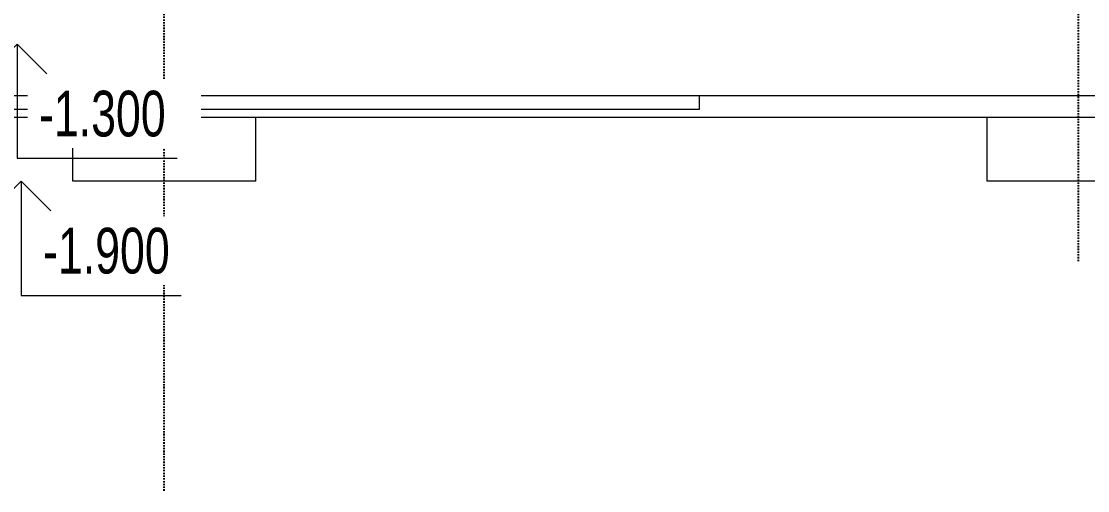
# Model space of a CAD drawing. Header units: millimetres. Extents: x 180139 to 245212, y -4005 to 9345.
# Drawn here: x 183363 to 188028, y -4005 to -1950 of the extents above; entities that cross this region are included whole.
import ezdxf

# ---------------------------------------------------------------- set-up
doc = ezdxf.new("R2010")
doc.units = ezdxf.units.MM
doc.linetypes.add('1_Čerchovaná 6_0mm', pattern=[12, 6, -3, 0, -3])
for name, color, linetype, lineweight in [('A-FLOR', 7, 'Continuous', 9), ('G-ANNO-DIMS', 7, 'Continuous', 9), ('S-FNDN', 7, 'Continuous', 9)]:
    doc.layers.add(name, color=color, linetype=linetype, lineweight=lineweight)
doc.layers.add('S-GRID-1', color=9, linetype='1_Čerchovaná 6_0mm', lineweight=25, true_color=0x808080)
doc.styles.add('Arial', font='arial.ttf', dxfattribs={"width": 0.7, "height": 200})

# ---------------------------------------------------------------- blocks, each defined once
blk = doc.blocks.new('Výškové kóty - Dolní-314757-A')
at = {"layer": 'G-ANNO-DIMS'}
for p, q in [((183362, -2650), (183232, -2780)), ((183362, -2650), (183492, -2780)), ((183362, -2650), (183362, -3150)), ((183362, -3150), (184062, -3150))]:
    blk.add_line(p, q, dxfattribs=at)

msp = doc.modelspace()

# ---------------------------------------------------------------- linework, layer by layer
at = {"layer": 'A-FLOR'}
for p, q in [((197949.9, -2276), (181968.2, -2276)), ((186328.3, -2276), (186328.3, -2336)), ((199448.6, -2371), (181968.2, -2371)), ((186328.3, -2336), (182188.4, -2336))]:
    msp.add_line(p, q, dxfattribs=at)
at = {"layer": 'S-FNDN'}
for p, q in [((183588.2, -2650), (183588.2, -2371)), ((184388.2, -2650), (184388.2, -2371)), ((187588.2, -2650), (187588.2, -2371)), ((184388.2, -2650), (183588.2, -2650)), ((188388.2, -2650), (187588.2, -2650))]:
    msp.add_line(p, q, dxfattribs=at)
at = {"layer": 'S-GRID-1'}
for p, q in [((183988.2, -4004.8), (183988.2, 8144.9)), ((187988.2, -3000), (187988.2, 8144.9))]:
    msp.add_line(p, q, dxfattribs=at)

# ---------------------------------------------------------------- block references
at = {"layer": 'G-ANNO-DIMS'}
for p in [(-17.7, 600), (0, 0)]:
    msp.add_blockref('Výškové kóty - Dolní-314757-A', p, dxfattribs=at)

# ---------------------------------------------------------------- next in the draw order: texts
at = {"layer": 'G-ANNO-DIMS', "char_height": 200, "width": 658.652, "attachment_point": 1, "line_spacing_factor": 0.941778, "style": 'Arial', "bg_fill": 3, "box_fill_scale": 1.25, "bg_fill_color": 256, "bg_fill_true_color": 13158600, "bg_fill_transparency": 0}
for s, insert in [('-1.300', (183439.9, -2254.3)), ('-1.900', (183457.6, -2854.3))]:
    msp.add_mtext(s, dxfattribs=dict(at, insert=insert))

doc.saveas('drawing.dxf')
